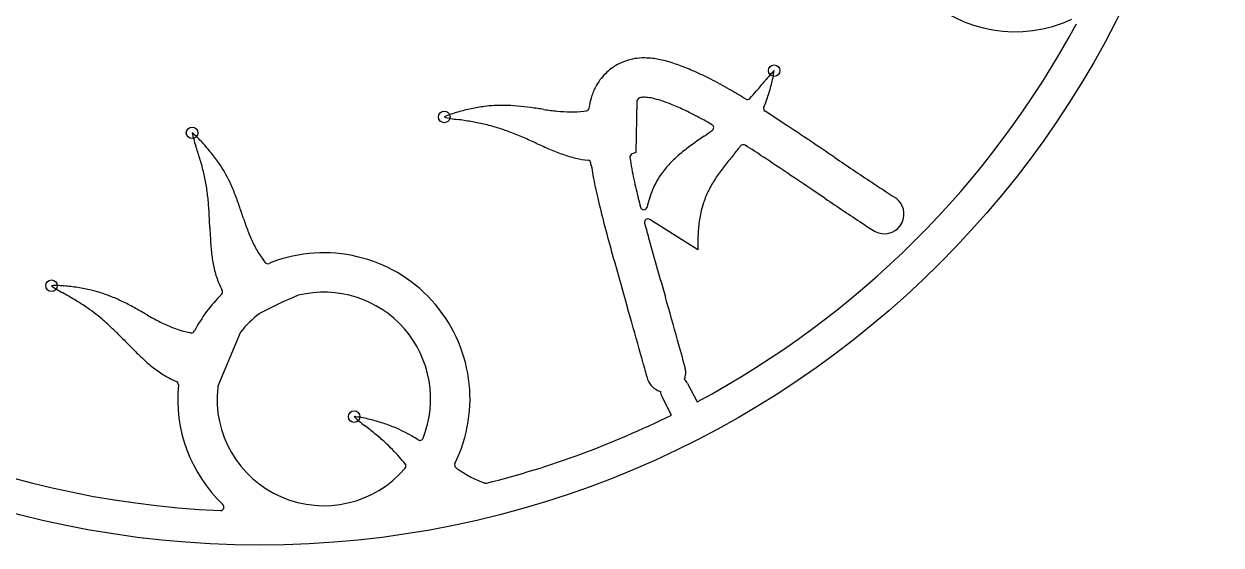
# Model space of a CAD drawing. Header units: millimetres. Extents: x -70 to 70, y -70 to 70.
# Drawn here: x -17.2 to 70.2, y -70.2 to -32.1 of the extents above; entities that cross this region are included whole.
import ezdxf

# ---------------------------------------------------------------- set-up
doc = ezdxf.new("R2010")
doc.units = ezdxf.units.MM
for name, color, linetype in [('CUT_INNER', 6, 'Continuous'), ('CUT_OUTER', 1, 'Continuous'), ('ENGRAVE', 7, 'Continuous')]:
    doc.layers.add(name, color=color, linetype=linetype)

msp = doc.modelspace()

# ---------------------------------------------------------------- linework, layer by layer
at = {"layer": 'CUT_INNER'}
for points in [[(27.752, -37.524), (27.73, -37.53)], [(27.548, -37.765), (27.461, -41.522), (27.461, -41.528)], [(23.665, -38.509), (23.832, -38.485)], [(27.461, -41.528), (27.455, -41.53), (27.197, -41.623)], [(24.212, -42.465), (24.189, -42.3)], [(41.299, -44.887), (40.388, -44.273)], [(31.994, -48.06), (32, -48.626), (32, -48.632), (31.995, -48.629), (28.482, -46.412)], [(-0.003, -49.003), (0.267, -49.391), (0.278, -49.405), (0.395, -49.55)], [(2.823, -51.947), (2.799, -51.954)], [(27.165, -53.938), (26.863, -52.884)], [(-5.565, -54.57), (-5.104, -54.677)], [(-1.425, -54.683), (-3.054, -58.59)], [(31.029, -58.074), (31.015, -58.108), (31.067, -58.156)], [(31.247, -58.407), (31.932, -59.738)], [(30.06, -60.702), (29.375, -59.371)], [(15.959, -65.491), (16.4, -65.664)]]:
    msp.add_lwpolyline(points, dxfattribs=at)
for centre, radius, start, end in [((55.163, -22.844), 9.853, 20.13457, 294.874), ((0.002, -0.003), 67.733, 298.12569, 331.68701), ((28.048, -38.583), 3.978, 113.75029, 125.30462), ((27.976, -38.437), 3.815, 101.3305, 113.64756), ((28.047, -38.804), 4.19, 91.80501, 101.30284), ((28.073, -39.458), 4.844, 86.72619, 91.85983), ((28.031, -40.192), 5.579, 82.17382, 86.72801), ((27.895, -41.208), 6.604, 78.24576, 82.2061), ((27.599, -42.664), 8.09, 74.44965, 78.29722), ((26.669, -45.958), 11.512, 69.40146, 74.38326), ((27.918, -38.49), 3.824, 132.24412, 150.49005), ((28.125, -38.714), 4.13, 125.1284, 132.27459), ((24.292, -52.329), 18.313, 65.92174, 69.45185), ((19.907, -62.185), 29.1, 63.38903, 65.95695), ((42.346, -40.492), 6.884, 134.01914, 142.19998), ((31.062, -34.786), 6.544, 344.2637, 353.37091), ((28.22, -38.656), 4.169, 150.54549, 156.21318), ((21.07, -59.713), 26.369, 59.85933, 63.24308), ((2.497, -8.25), 44.378, 319.58498, 320.84158), ((23.986, -33.078), 13.822, 341.23716, 345.40567), ((29.245, -39.008), 5.254, 161.74628, 169.90196), ((28.62, -38.817), 4.6, 156.38139, 161.55421), ((27.798, -37.771), 0.25, 105.62655, 178.68057), ((28.03, -38.669), 1.179, 97.15731, 103.63344), ((28.078, -39.209), 1.72, 92.03562, 96.50433), ((28.077, -39.505), 2.017, 86.29126, 91.702), ((27.973, -40.776), 3.291, 77.72123, 85.91729), ((27.357, -43.67), 6.25, 71.78431, 77.84712), ((13.848, -72.448), 41.009, 58.16217, 60.06812), ((35.612, -37.396), 0.25, 238.50271, 317.01968), ((26.419, -28.67), 12.925, 316.50205, 319.75518), ((28.928, -34.825), 8.581, 336.81343, 341.66694), ((18.344, -51.836), 13.822, 102.16999, 106.3385), ((17.86, -49.58), 11.514, 97.26985, 102.18259), ((17.722, -48.595), 10.52, 89.26228, 97.20362), ((17.683, -50.729), 12.654, 84.82322, 89.20699), ((16.921, -58.949), 20.909, 82.1156, 84.77718), ((-2.758, -200.453), 163.775, 81.74559, 82.08677), ((24.224, -14.496), 24.13, 261.73382, 264.05194), ((23.796, -38.237), 0.25, 278.2447, 352.20183), ((26.679, -38.593), 2.655, 168.99088, 173.03599), ((25.755, -48.589), 11.423, 67.57175, 71.86495), ((22.466, -56.607), 20.09, 64.59585, 67.62429), ((21.613, -58.672), 22.321, 61.64548, 64.89242), ((37.047, -38.299), 0.25, 157.57508, 237.16874), ((16.172, -44.888), 6.544, 105.19653, 114.30373), ((15.265, -32.276), 6.884, 254.95197, 263.13281), ((8.093, -83.032), 44.378, 80.51781, 81.77441), ((12.548, -56.182), 17.161, 77.1428, 80.42022), ((22.882, -27.35), 11.206, 264.06504, 269.03476), ((22.818, -30.716), 7.839, 269.09049, 276.20169), ((22.248, -57.604), 21.079, 59.2501, 61.78668), ((-24.968, -135.056), 114.674, 56.46712, 57.34349), ((1.803, -38.7), 6.884, 191.5839, 199.76474), ((-9.065, -45.164), 6.544, 41.82846, 50.93566), ((13.195, -53.266), 14.174, 73.04319, 77.07083), ((12.767, -54.613), 15.587, 69.24568, 72.98302), ((10.207, -61.323), 22.769, 66.59292, 69.20339), ((5.581, -1.446), 47.26, 304.64384, 305.52881), ((32.899, -39.703), 0.25, 305.40623, 59.48011), ((-212.118, -416.866), 452.968, 55.87536, 56.42579), ((-46.782, -55.041), 44.378, 17.14974, 18.40634), ((-14.302, -50.221), 13.822, 38.80191, 42.97043), ((-7.518, -102.188), 67.313, 65.67134, 66.56564), ((40.564, 4.12), 49.364, 245.65179, 246.86593), ((41.277, -54.301), 16.508, 125.91672, 129.49005), ((60.562, -80.901), 49.364, 124.71896, 125.9331), ((11.173, -22.448), 30.315, 320.60917, 322.16902), ((35.314, -41.196), 0.25, 57.16795, 141.85019), ((-21.114, -129.183), 104.776, 56.44867, 57.32689), ((-20.784, -46.987), 17.161, 13.77473, 17.05215), ((-12.502, -48.777), 11.514, 33.90178, 38.81451), ((27.66, -26.096), 16.508, 246.84955, 250.42288), ((25.339, -32.621), 9.582, 250.42333, 256.4192), ((24.608, -35.711), 6.407, 256.28641, 264.31533), ((27.281, -41.858), 0.25, 109.72835, 187.89058), ((41.844, -39.908), 14.943, 187.63124, 190.80533), ((36.873, -48.956), 9.582, 129.4905, 135.48637), ((79.465, -78.462), 58.01, 140.65679, 141.62241), ((-212.283, -417.114), 450.392, 55.87482, 56.42529), ((250.735, 266.425), 372.332, 235.90061, 236.39982), ((-11.683, -48.212), 10.52, 25.89421, 33.83555), ((23.941, -42.334), 0.25, 7.89274, 82.5421), ((49.939, -38.549), 26.024, 188.65313, 190.29396), ((61.295, -36.302), 34.725, 190.63387, 193.19581), ((35.012, -47.119), 6.967, 135.53056, 143.57387), ((45.905, -51.885), 15.202, 141.62119, 145.2925), ((-17.888, -46.259), 14.174, 9.67512, 13.70276), ((-13.609, -49.133), 12.654, 21.45515, 25.83891), ((60.926, -36.38), 37.222, 190.55756, 193.1731), ((34.384, -46.641), 6.179, 143.68366, 157.19987), ((40.857, -48.383), 9.057, 145.32496, 151.46816), ((127.376, 80.804), 149.458, 236.4099, 237.19295), ((-19.283, -46.48), 15.587, 5.8776, 9.61494), ((-21.297, -52.137), 20.909, 18.74752, 21.4091), ((76.646, -32.878), 50.452, 193.00186, 194.50266), ((35.581, -47.137), 7.474, 157.24758, 167.42709), ((39.225, -47.484), 7.194, 151.54725, 159.3422), ((-26.43, -47.199), 22.769, 3.22485, 5.83531), ((-156.61, -97.976), 163.775, 18.37751, 18.7187), ((94.571, -28.576), 71.76, 193.11805, 194.63413), ((39.149, -47.442), 7.108, 159.44497, 167.55526), ((173.999, 151.537), 237.048, 235.95779, 236.73777), ((45.614, -46.02), 1.436, 242.23024, 45.36646), ((45.607, -46.026), 1.445, 45.33121, 56.83365), ((-70.905, -49.673), 67.313, 2.30327, 3.19757), ((28.043, -45.451), 0.25, 194.25226, 346.21651), ((40.544, -47.738), 8.534, 167.63212, 174.70771), ((45.679, -45), 49.364, 182.28372, 183.49785), ((21.713, -38.738), 24.13, 198.36575, 200.68386), ((154.171, -13.07), 133.344, 194.61053, 195.494), ((28.348, -46.623), 0.25, 57.74774, 194.83147), ((109.488, -25.271), 84.152, 194.74335, 195.62001), ((44.334, -48.082), 12.339, 174.73826, 179.89727), ((50.784, -37.128), 11.721, 234.54242, 240.11912), ((12.884, -47.01), 16.508, 183.48148, 187.0548), ((9.621, -43.301), 11.206, 200.69697, 205.66669), ((462.153, 72.957), 450.241, 195.57462, 196.12518), ((0, -0.001), 67.736, 225.70365, 267.57201), ((6.583, -44.752), 7.839, 205.72242, 212.83362), ((4.68, -59.522), 10.674, 333.7539, 111.09272), ((461.364, 72.732), 452.294, 195.57273, 196.12486), ((6.011, -47.86), 9.582, 187.05525, 193.05113), ((0.59, -49.393), 0.25, 218.94562, 292.14844), ((3.299, -56.007), 6.897, 110.89972, 112.28282), ((3.463, -48.445), 6.967, 193.09532, 201.13862), ((-14.865, -57.789), 6.544, 83.88162, 92.98883), ((-11.125, -45.71), 6.884, 233.63706, 241.81791), ((-15.366, -65.052), 13.822, 80.85508, 85.0236), ((-14.997, -62.774), 11.514, 75.95495, 80.86768), ((1.21, -49.376), 4.531, 200.43126, 209.35069), ((-36.256, -90.387), 44.378, 59.20291, 60.45951), ((-22.346, -66.993), 17.161, 55.8279, 59.10531), ((-14.768, -61.806), 10.52, 67.94737, 75.88871), ((-15.58, -63.78), 12.654, 63.50832, 67.89208), ((4.672, -59.516), 10.663, 134.36659, 152.30166), ((-2.96, -51.715), 0.25, 314.65073, 28.05412), ((14.263, -79.783), 30.098, 112.38803, 118.23697), ((4.68, -59.522), 7.8, 338.37661, 103.77215), ((-330.567, -156.048), 374.894, 15.59905, 16.09892), ((-20.728, -64.575), 14.252, 49.71186, 55.75029), ((-19.277, -71.16), 20.909, 60.80069, 63.46227), ((-89.046, -195.832), 163.775, 60.43068, 60.77187), ((4.675, -59.516), 7.792, 127.25521, 141.08687), ((0.455, -53.931), 0.792, 123.09893, 128.90951), ((-23.187, -67.461), 18.043, 46.41888, 49.6816), ((3.684, -32.403), 24.13, 240.41891, 242.73703), ((-2.238, -43.89), 11.206, 242.75013, 247.71985), ((-231.952, -128.201), 269.549, 15.31566, 15.99224), ((-33.551, -78.324), 33.057, 44.57306, 46.38505), ((-3.522, -47.002), 7.839, 247.77559, 254.88679), ((-4.903, -53.694), 1.003, 258.4573, 264.13124), ((-4.991, -54.443), 0.25, 266.47785, 332.22656), ((-1.194, -54.779), 0.25, 140.97656, 157.35847), ((343.584, 292.952), 496.165, 224.55001, 224.6713), ((8.615, -38.207), 25.134, 224.65317, 227.02314), ((-110.256, -94.534), 146.156, 14.78644, 15.59669), ((-0.238, -47.712), 12.145, 227.01246, 231.80905), ((-2.818, -50.987), 7.976, 231.82785, 238.93421), ((39.567, -54.431), 11.826, 192.56348, 198.0702), ((29.672, -57.602), 1.436, 340.84541, 3.34541), ((29.663, -57.602), 1.445, 3.31577, 14.81821), ((-3.724, -52.486), 6.224, 238.9508, 247.65835), ((-6.193, -58.471), 0.25, 354.72894, 65.58977), ((4.679, -59.522), 10.673, 174.47083, 226.35801), ((29.671, -57.603), 1.435, 200.19871, 250.8671), ((30.311, -58.889), 1.053, 27.24609, 44.12109), ((4.68, -59.522), 7.8, 173.68963, 319.51062), ((-2.802, -58.691), 0.272, 158.00393, 174.39483), ((29.392, -58.437), 0.557, 249.90711, 256.43781), ((30.309, -58.89), 1.051, 184.79223, 207.25528), ((6.292, -67.334), 6.544, 75.57846, 84.68566), ((11.738, -55.922), 6.884, 225.3339, 233.51474), ((4.748, -74.448), 13.822, 72.55191, 76.72043), ((0.011, -0.027), 67.707, 284.15609, 296.34665), ((-19.582, -96.501), 44.378, 50.89974, 52.15634), ((-2.439, -75.361), 17.161, 47.52473, 50.80215), ((5.442, -72.247), 11.514, 67.65178, 72.56451), ((5.809, -71.323), 10.52, 59.64421, 67.58555), ((-0.489, -73.202), 14.252, 41.40869, 47.44713), ((7.563, -68.517), 7.212, 56.35142, 60.40758), ((11.698, -62.305), 0.25, 236.30895, 338.55469), ((1.6, -71.475), 11.543, 38.63714, 41.83548), ((10.422, -64.425), 0.25, 319.57031, 38.92441), ((14.477, -64.353), 0.25, 153.63902, 235.66321), ((20.379, -56.072), 10.419, 234.54982, 239.51036), ((19.075, -58.298), 7.839, 239.47242, 246.58362), ((16.566, -65.219), 0.475, 249.59031, 256.6292), ((16.508, -65.436), 0.25, 257.95273, 284.23828), ((-2.86, -67.426), 0.25, 267.71484, 46.05469)]:
    msp.add_arc(centre, radius, start, end, dxfattribs=at)
at = {"layer": 'CUT_OUTER'}
msp.add_circle((0, 0), 70.2, dxfattribs=at)
at = {"layer": 'ENGRAVE'}
for centre in [(37.563, -35.541), (13.477, -38.924), (-4.941, -40.082), (-15.207, -51.253), (6.898, -60.817)]:
    msp.add_circle(centre, 0.421, dxfattribs=at)

doc.saveas('drawing.dxf')
